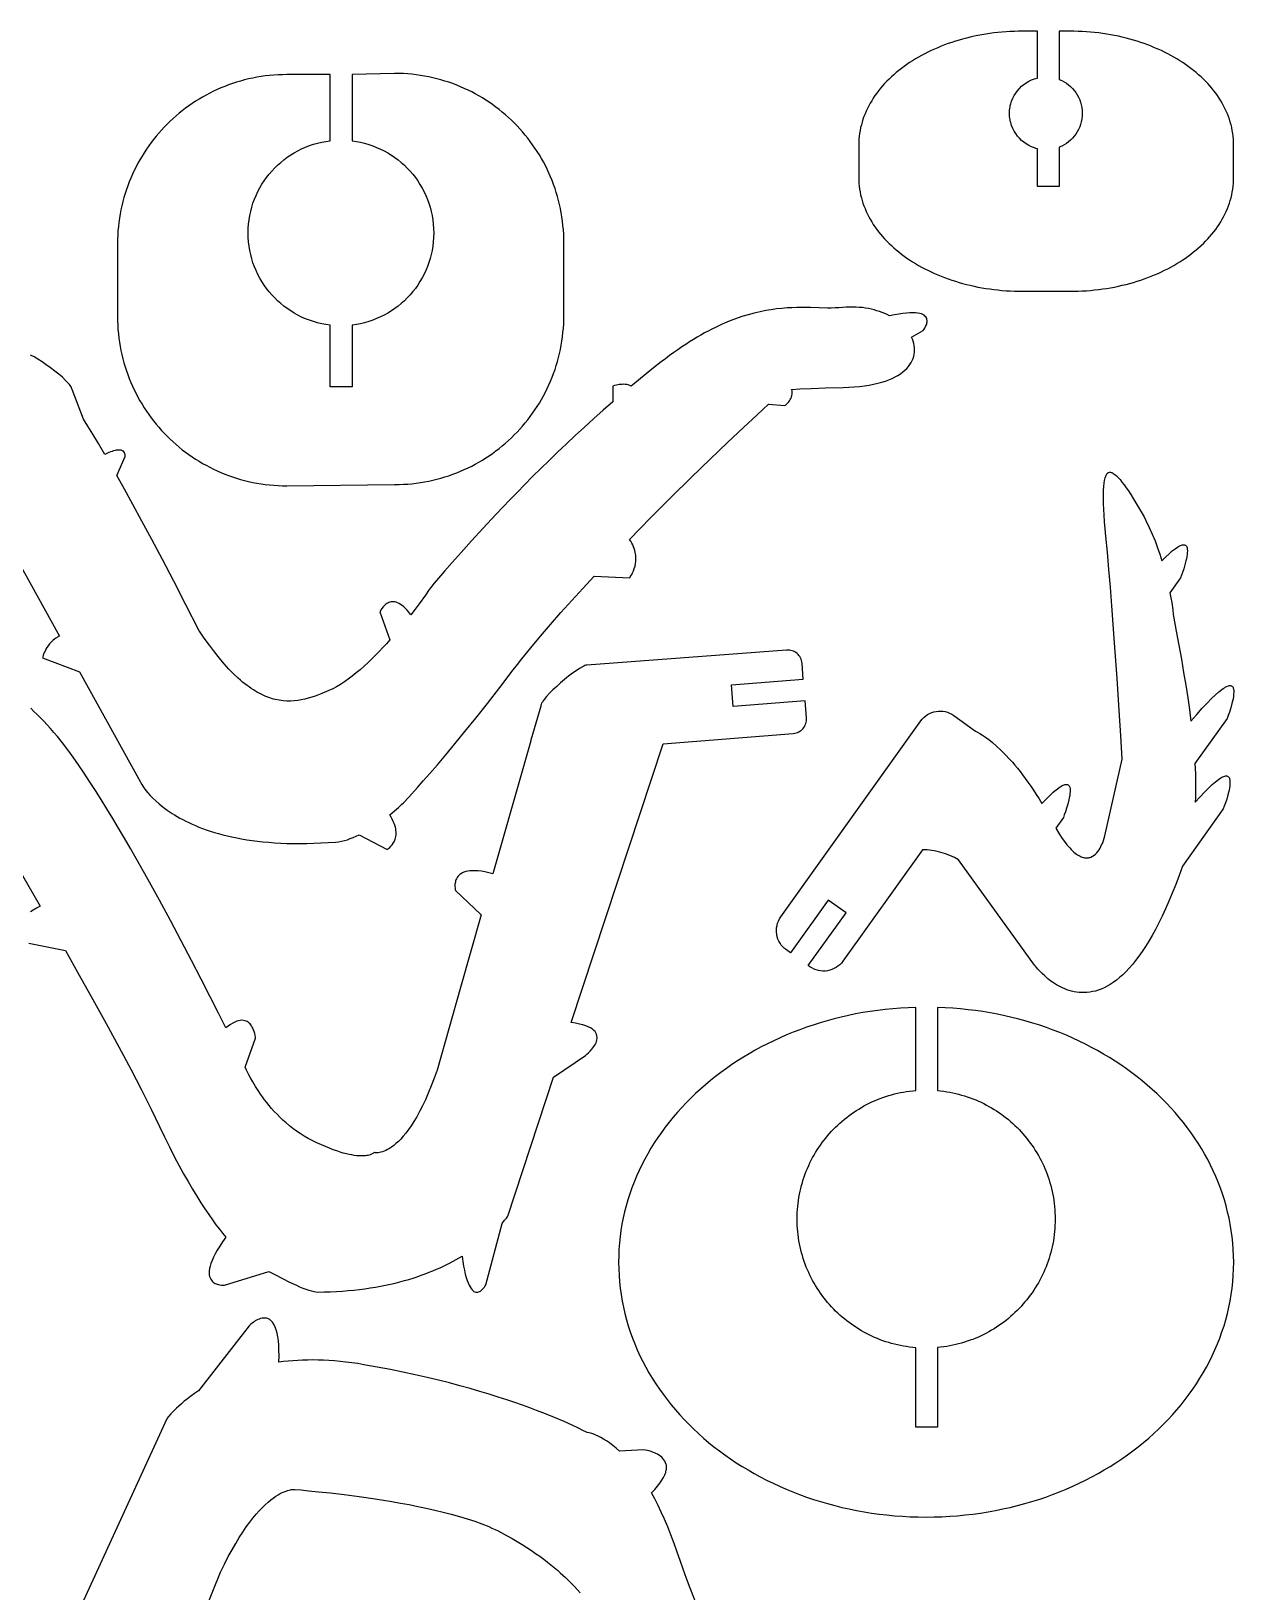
# Model space of a CAD drawing. Extents: x 5 to 505, y 83 to 427.
# Drawn here: x 334.2 to 505, y 198.1 to 419.8 of the extents above; entities that cross this region are included whole.
import ezdxf

# ---------------------------------------------------------------- set-up
doc = ezdxf.new("R2010")
doc.units = 0
doc.layers.add('Nível Padrão', color=1, linetype='CONTINUOUS')

msp = doc.modelspace()

# ---------------------------------------------------------------- linework, layer by layer
at = {"layer": 'Nível Padrão'}
for points in [[(474.43, 382.89), (475.03, 382.88), (481.68, 382.88), (482.28, 382.89), (482.88, 382.9), (483.47, 382.93), (484.06, 382.96), (484.64, 383.01), (485.22, 383.07), (485.8, 383.13), (486.37, 383.21), (486.94, 383.29), (487.5, 383.39), (488.05, 383.49), (488.6, 383.61), (489.15, 383.73), (489.68, 383.86), (490.22, 384), (490.74, 384.15), (491.26, 384.31), (491.77, 384.47), (492.28, 384.65), (492.78, 384.83), (493.27, 385.02), (493.75, 385.22), (494.23, 385.43), (494.7, 385.64), (495.16, 385.86), (495.61, 386.09), (496.05, 386.33), (496.49, 386.57), (496.92, 386.82), (497.34, 387.08), (497.74, 387.34), (498.14, 387.61), (498.53, 387.89), (498.91, 388.18), (499.29, 388.47), (499.65, 388.76), (500, 389.06), (500.34, 389.37), (500.67, 389.69), (500.99, 390.01), (501.3, 390.33), (501.59, 390.66), (501.88, 391), (502.15, 391.34), (502.42, 391.68), (502.67, 392.04), (502.91, 392.39), (503.13, 392.75), (503.35, 393.12), (503.55, 393.48), (503.74, 393.86), (503.92, 394.24), (504.08, 394.62), (504.23, 395), (504.37, 395.39), (504.49, 395.78), (504.6, 396.18), (504.7, 396.58), (504.78, 396.98), (504.84, 397.39), (504.9, 397.8), (504.93, 398.21), (504.96, 398.62), (504.96, 399.04), (504.96, 403.67), (504.96, 404.09), (504.93, 404.5), (504.9, 404.91), (504.84, 405.32), (504.78, 405.73), (504.7, 406.13), (504.6, 406.53), (504.49, 406.93), (504.37, 407.32), (504.23, 407.71), (504.08, 408.09), (503.92, 408.48), (503.74, 408.85), (503.55, 409.23), (503.35, 409.6), (503.13, 409.96), (502.91, 410.32), (502.67, 410.68), (502.42, 411.03), (502.15, 411.37), (501.88, 411.72), (501.59, 412.05), (501.3, 412.38), (500.99, 412.71), (500.67, 413.03), (500.34, 413.34), (500, 413.65), (499.65, 413.95), (499.29, 414.25), (498.91, 414.54), (498.53, 414.82), (498.14, 415.1), (497.74, 415.37), (497.34, 415.63), (496.92, 415.89), (496.49, 416.14), (496.05, 416.39), (495.61, 416.62), (495.16, 416.85), (494.7, 417.07), (494.23, 417.29), (493.75, 417.49), (493.27, 417.69), (492.78, 417.88), (492.28, 418.06), (491.77, 418.24), (491.26, 418.4), (490.74, 418.56), (490.22, 418.71), (489.68, 418.85), (489.15, 418.98), (488.6, 419.11), (488.05, 419.22), (487.5, 419.32), (486.94, 419.42), (486.37, 419.5), (485.8, 419.58), (485.22, 419.64), (484.64, 419.7), (484.06, 419.75), (483.47, 419.78), (482.88, 419.81), (482.28, 419.82), (481.68, 419.83), (480.2, 419.83), (480.2, 412.97), (480.55, 412.82), (480.89, 412.64), (481.21, 412.43), (481.52, 412.21), (481.81, 411.96), (482.08, 411.69), (482.33, 411.41), (482.55, 411.1), (482.76, 410.78), (482.94, 410.45), (483.1, 410.1), (483.23, 409.73), (483.33, 409.35), (483.4, 408.97), (483.45, 408.57), (483.46, 408.17), (483.45, 407.76), (483.4, 407.36), (483.33, 406.97), (483.23, 406.6), (483.1, 406.23), (482.94, 405.88), (482.76, 405.54), (482.55, 405.22), (482.33, 404.92), (482.08, 404.63), (481.81, 404.37), (481.52, 404.12), (481.21, 403.89), (480.89, 403.69), (480.55, 403.51), (480.2, 403.36), (480.2, 397.79), (477.1, 397.79), (477.1, 403.13), (476.89, 403.19), (476.68, 403.25), (476.28, 403.41), (475.89, 403.59), (475.52, 403.81), (475.17, 404.05), (474.85, 404.32), (474.54, 404.62), (474.26, 404.94), (474.01, 405.28), (473.79, 405.64), (473.59, 406.03), (473.43, 406.43), (473.3, 406.84), (473.25, 407.05), (473.21, 407.27), (473.17, 407.49), (473.15, 407.71), (473.13, 407.94), (473.13, 408.17), (473.13, 408.39), (473.15, 408.62), (473.17, 408.84), (473.21, 409.06), (473.25, 409.27), (473.3, 409.49), (473.43, 409.9), (473.59, 410.3), (473.79, 410.68), (474.01, 411.04), (474.26, 411.38), (474.54, 411.7), (474.85, 412), (475.17, 412.27), (475.52, 412.51), (475.89, 412.73), (476.28, 412.91), (476.68, 413.06), (476.89, 413.13), (477.1, 413.18), (477.1, 419.83), (475.03, 419.83), (474.43, 419.82), (473.83, 419.81), (473.24, 419.78), (472.65, 419.75), (472.06, 419.7), (471.48, 419.64), (470.9, 419.58), (470.33, 419.5), (469.77, 419.42), (469.21, 419.32), (468.65, 419.22), (468.1, 419.11), (467.56, 418.98), (467.02, 418.85), (466.48, 418.71), (465.96, 418.56), (465.44, 418.4), (464.93, 418.24), (464.42, 418.06), (463.92, 417.88), (463.43, 417.69), (462.95, 417.49), (462.47, 417.29), (462, 417.07), (461.54, 416.85), (461.09, 416.62), (460.64, 416.39), (460.21, 416.14), (459.78, 415.89), (459.36, 415.63), (458.95, 415.37), (458.55, 415.1), (458.16, 414.82), (457.78, 414.54), (457.41, 414.25), (457.05, 413.95), (456.7, 413.65), (456.36, 413.34), (456.03, 413.03), (455.71, 412.71), (455.4, 412.38), (455.1, 412.05), (454.81, 411.72), (454.54, 411.37), (454.28, 411.03), (454.02, 410.68), (453.78, 410.32), (453.56, 409.96), (453.34, 409.6), (453.14, 409.23), (452.95, 408.85), (452.77, 408.48), (452.61, 408.09), (452.46, 407.71), (452.32, 407.32), (452.2, 406.93), (452.09, 406.53), (451.99, 406.13), (451.91, 405.73), (451.84, 405.32), (451.79, 404.91), (451.75, 404.5), (451.73, 404.09), (451.72, 403.67), (451.72, 399.04), (451.73, 398.62), (451.75, 398.21), (451.79, 397.8), (451.84, 397.39), (451.91, 396.98), (451.99, 396.58), (452.09, 396.18), (452.2, 395.78), (452.32, 395.39), (452.46, 395), (452.61, 394.62), (452.77, 394.24), (452.95, 393.86), (453.14, 393.48), (453.34, 393.12), (453.56, 392.75), (453.78, 392.39), (454.02, 392.04), (454.28, 391.68), (454.54, 391.34), (454.81, 391), (455.1, 390.66), (455.4, 390.33), (455.71, 390.01), (456.03, 389.69), (456.36, 389.37), (456.7, 389.06), (457.05, 388.76), (457.41, 388.47), (457.78, 388.18), (458.16, 387.89), (458.55, 387.61), (458.95, 387.34), (459.36, 387.08), (459.78, 386.82), (460.21, 386.57), (460.64, 386.33), (461.09, 386.09), (461.54, 385.86), (462, 385.64), (462.47, 385.43), (462.95, 385.22), (463.43, 385.02), (463.92, 384.83), (464.42, 384.65), (464.93, 384.47), (465.44, 384.31), (465.96, 384.15), (466.48, 384), (467.02, 383.86), (467.56, 383.73), (468.1, 383.61), (468.65, 383.49), (469.21, 383.39), (469.77, 383.29), (470.33, 383.21), (470.9, 383.13), (471.48, 383.07), (472.06, 383.01), (472.65, 382.96), (473.24, 382.93), (473.83, 382.9), (474.43, 382.89)], [(369.86, 355.26), (370.49, 355.25), (385.8, 355.42), (386.42, 355.43), (387.04, 355.46), (387.65, 355.49), (388.26, 355.55), (388.86, 355.62), (389.46, 355.7), (390.05, 355.8), (390.64, 355.91), (391.23, 356.04), (391.81, 356.18), (392.38, 356.34), (392.95, 356.51), (393.51, 356.69), (394.07, 356.89), (394.61, 357.09), (395.16, 357.32), (395.69, 357.55), (396.22, 357.8), (396.74, 358.06), (397.26, 358.33), (397.77, 358.61), (398.27, 358.91), (398.76, 359.22), (399.24, 359.53), (399.72, 359.86), (400.18, 360.21), (400.64, 360.56), (401.09, 360.92), (401.53, 361.29), (401.96, 361.68), (402.39, 362.07), (402.8, 362.47), (403.2, 362.88), (403.6, 363.31), (403.98, 363.74), (404.35, 364.18), (404.71, 364.63), (405.06, 365.09), (405.4, 365.56), (405.73, 366.03), (406.05, 366.52), (406.36, 367.01), (406.65, 367.51), (406.94, 368.01), (407.21, 368.53), (407.47, 369.05), (407.72, 369.58), (407.95, 370.12), (408.17, 370.66), (408.38, 371.21), (408.58, 371.77), (408.76, 372.33), (408.93, 372.9), (409.08, 373.47), (409.22, 374.05), (409.35, 374.63), (409.46, 375.22), (409.56, 375.82), (409.64, 376.42), (409.71, 377.02), (409.77, 377.63), (409.81, 378.24), (409.83, 378.86), (409.84, 379.48), (409.84, 389.78), (409.83, 390.4), (409.81, 391.02), (409.77, 391.63), (409.71, 392.24), (409.64, 392.84), (409.56, 393.44), (409.46, 394.04), (409.35, 394.63), (409.22, 395.21), (409.08, 395.79), (408.93, 396.37), (408.76, 396.93), (408.58, 397.5), (408.38, 398.05), (408.17, 398.6), (407.95, 399.14), (407.72, 399.68), (407.47, 400.21), (407.21, 400.73), (406.94, 401.25), (406.65, 401.75), (406.36, 402.25), (406.05, 402.75), (405.73, 403.23), (405.4, 403.71), (405.06, 404.17), (404.71, 404.63), (404.35, 405.08), (403.98, 405.52), (403.6, 405.96), (403.2, 406.38), (402.8, 406.79), (402.39, 407.19), (401.96, 407.59), (401.53, 407.97), (401.09, 408.34), (400.64, 408.71), (400.18, 409.06), (399.72, 409.4), (399.24, 409.73), (398.76, 410.05), (398.27, 410.35), (397.77, 410.65), (397.26, 410.93), (396.74, 411.2), (396.22, 411.46), (395.69, 411.71), (395.16, 411.95), (394.61, 412.17), (394.07, 412.38), (393.51, 412.57), (392.95, 412.75), (392.38, 412.92), (391.81, 413.08), (391.23, 413.22), (390.64, 413.35), (390.05, 413.46), (389.46, 413.56), (388.86, 413.64), (388.26, 413.71), (387.65, 413.77), (387.04, 413.8), (386.42, 413.83), (385.8, 413.84), (379.75, 413.66), (379.75, 404.25), (380.36, 404.16), (380.95, 404.05), (381.54, 403.91), (382.12, 403.74), (382.69, 403.55), (383.24, 403.33), (383.79, 403.09), (384.32, 402.82), (384.83, 402.54), (385.33, 402.23), (385.82, 401.9), (386.29, 401.54), (386.74, 401.17), (387.18, 400.78), (387.6, 400.37), (388, 399.94), (388.38, 399.5), (388.74, 399.04), (389.08, 398.56), (389.4, 398.06), (389.7, 397.55), (389.98, 397.03), (390.23, 396.49), (390.46, 395.94), (390.66, 395.38), (390.84, 394.81), (390.99, 394.23), (391.12, 393.63), (391.22, 393.03), (391.29, 392.41), (391.34, 391.79), (391.35, 391.16), (391.34, 390.53), (391.29, 389.91), (391.22, 389.3), (391.12, 388.7), (390.99, 388.1), (390.84, 387.52), (390.66, 386.95), (390.46, 386.39), (390.23, 385.84), (389.98, 385.3), (389.7, 384.78), (389.4, 384.27), (389.08, 383.77), (388.74, 383.3), (388.38, 382.83), (388, 382.39), (387.6, 381.96), (387.18, 381.55), (386.74, 381.16), (386.29, 380.79), (385.82, 380.43), (385.33, 380.1), (384.83, 379.79), (384.32, 379.51), (383.79, 379.24), (383.24, 379), (382.69, 378.78), (382.12, 378.59), (381.54, 378.42), (380.95, 378.28), (380.36, 378.17), (379.75, 378.08), (379.75, 369.3), (376.65, 369.3), (376.65, 378.08), (376.04, 378.16), (375.44, 378.27), (374.85, 378.41), (374.27, 378.58), (373.7, 378.77), (373.14, 378.99), (372.59, 379.23), (372.06, 379.49), (371.54, 379.78), (371.04, 380.09), (370.55, 380.42), (370.08, 380.77), (369.62, 381.14), (369.18, 381.53), (368.76, 381.94), (368.36, 382.37), (367.98, 382.81), (367.61, 383.28), (367.27, 383.76), (366.95, 384.25), (366.65, 384.76), (366.37, 385.28), (366.12, 385.82), (365.89, 386.37), (365.68, 386.93), (365.5, 387.51), (365.35, 388.09), (365.22, 388.69), (365.12, 389.3), (365.05, 389.91), (365, 390.53), (364.99, 391.16), (365, 391.79), (365.05, 392.42), (365.12, 393.03), (365.22, 393.64), (365.35, 394.23), (365.5, 394.82), (365.68, 395.39), (365.89, 395.96), (366.12, 396.51), (366.37, 397.05), (366.65, 397.57), (366.95, 398.08), (367.27, 398.58), (367.61, 399.06), (367.98, 399.52), (368.36, 399.97), (368.76, 400.4), (369.18, 400.81), (369.62, 401.2), (370.08, 401.57), (370.55, 401.92), (371.04, 402.25), (371.54, 402.56), (372.06, 402.85), (372.59, 403.11), (373.14, 403.35), (373.7, 403.57), (374.27, 403.76), (374.85, 403.93), (375.44, 404.07), (376.04, 404.18), (376.65, 404.27), (376.65, 413.66), (370.49, 413.66), (369.86, 413.65), (369.25, 413.63), (368.64, 413.59), (368.03, 413.54), (367.42, 413.47), (366.82, 413.39), (366.23, 413.29), (365.64, 413.17), (365.06, 413.05), (364.48, 412.91), (363.9, 412.75), (363.34, 412.58), (362.77, 412.4), (362.22, 412.2), (361.67, 411.99), (361.13, 411.77), (360.59, 411.54), (360.06, 411.29), (359.54, 411.03), (359.02, 410.76), (358.52, 410.48), (358.02, 410.18), (357.52, 409.87), (357.04, 409.56), (356.57, 409.23), (356.1, 408.88), (355.64, 408.53), (355.19, 408.17), (354.75, 407.8), (354.32, 407.41), (353.89, 407.02), (353.48, 406.62), (353.08, 406.21), (352.68, 405.78), (352.3, 405.35), (351.93, 404.91), (351.57, 404.46), (351.21, 404), (350.87, 403.53), (350.54, 403.06), (350.23, 402.57), (349.92, 402.08), (349.62, 401.58), (349.34, 401.07), (349.07, 400.56), (348.81, 400.04), (348.56, 399.51), (348.32, 398.97), (348.1, 398.43), (347.89, 397.88), (347.7, 397.32), (347.51, 396.76), (347.35, 396.19), (347.19, 395.62), (347.05, 395.04), (346.92, 394.46), (346.81, 393.87), (346.71, 393.27), (346.62, 392.67), (346.56, 392.07), (346.5, 391.46), (346.46, 390.84), (346.44, 390.23), (346.43, 389.61), (346.43, 379.31), (346.44, 378.69), (346.46, 378.07), (346.5, 377.46), (346.56, 376.85), (346.62, 376.24), (346.71, 375.64), (346.81, 375.05), (346.92, 374.46), (347.05, 373.88), (347.19, 373.3), (347.35, 372.72), (347.51, 372.15), (347.7, 371.59), (347.89, 371.04), (348.1, 370.49), (348.32, 369.94), (348.56, 369.41), (348.81, 368.88), (349.07, 368.36), (349.34, 367.84), (349.62, 367.33), (349.92, 366.84), (350.23, 366.34), (350.54, 365.86), (350.87, 365.38), (351.21, 364.92), (351.57, 364.46), (351.93, 364.01), (352.3, 363.57), (352.68, 363.13), (353.08, 362.71), (353.48, 362.3), (353.89, 361.9), (354.32, 361.5), (354.75, 361.12), (355.19, 360.75), (355.64, 360.38), (356.1, 360.03), (356.57, 359.69), (357.04, 359.36), (357.52, 359.04), (358.02, 358.74), (358.52, 358.44), (359.02, 358.16), (359.54, 357.89), (360.06, 357.63), (360.59, 357.38), (361.13, 357.14), (361.67, 356.92), (362.22, 356.71), (362.77, 356.52), (363.34, 356.33), (363.9, 356.17), (364.48, 356.01), (365.06, 355.87), (365.64, 355.74), (366.23, 355.63), (366.82, 355.53), (367.42, 355.45), (368.03, 355.38), (368.64, 355.32), (369.25, 355.28), (369.86, 355.26)], [(444.54, 287.1), (449.91, 294.59), (447.37, 296.4), (442.03, 288.9), (441.45, 289.31), (441.18, 289.52), (440.94, 289.76), (440.72, 290.01), (440.54, 290.29), (440.38, 290.57), (440.25, 290.87), (440.15, 291.18), (440.08, 291.5), (440.05, 291.82), (440.04, 292.14), (440.06, 292.47), (440.12, 292.79), (440.2, 293.11), (440.32, 293.42), (440.48, 293.72), (440.66, 294.01), (460.53, 321.84), (460.74, 322.11), (460.98, 322.35), (461.23, 322.56), (461.5, 322.75), (461.79, 322.91), (462.09, 323.03), (462.4, 323.13), (462.71, 323.2), (463.03, 323.24), (463.36, 323.25), (463.68, 323.22), (464, 323.17), (464.32, 323.08), (464.63, 322.96), (464.93, 322.81), (465.22, 322.62), (468.31, 320.41), (468.59, 320.27), (468.91, 320.08), (469.3, 319.84), (469.73, 319.54), (470.21, 319.19), (470.73, 318.77), (471.29, 318.28), (471.9, 317.72), (472.53, 317.09), (473.2, 316.37), (473.55, 315.98), (473.9, 315.57), (474.26, 315.13), (474.63, 314.68), (475, 314.2), (475.37, 313.69), (475.76, 313.16), (476.14, 312.6), (476.53, 312.02), (476.93, 311.41), (477.33, 310.78), (477.73, 310.12), (478.32, 310.74), (478.86, 311.27), (479.34, 311.71), (479.76, 312.07), (480.14, 312.36), (480.47, 312.57), (480.62, 312.66), (480.76, 312.72), (480.89, 312.77), (481, 312.81), (481.11, 312.83), (481.21, 312.83), (481.3, 312.83), (481.38, 312.81), (481.45, 312.78), (481.51, 312.73), (481.56, 312.68), (481.61, 312.62), (481.65, 312.54), (481.68, 312.46), (481.73, 312.26), (481.75, 312.04), (481.74, 311.79), (481.72, 311.52), (481.68, 311.24), (481.63, 310.94), (481.57, 310.64), (481.41, 310.03), (481.24, 309.45), (481.07, 308.93), (480.92, 308.51), (480.78, 308.14), (479.69, 306.6), (480.17, 305.82), (480.63, 305.14), (481.07, 304.54), (481.28, 304.27), (481.49, 304.02), (481.69, 303.8), (481.89, 303.59), (482.08, 303.4), (482.27, 303.23), (482.46, 303.08), (482.64, 302.94), (482.81, 302.82), (482.98, 302.71), (483.15, 302.63), (483.31, 302.55), (483.47, 302.49), (483.62, 302.45), (483.77, 302.41), (483.92, 302.39), (484.06, 302.38), (484.2, 302.39), (484.33, 302.4), (484.46, 302.43), (484.58, 302.46), (484.7, 302.5), (484.93, 302.62), (485.14, 302.76), (485.34, 302.93), (485.52, 303.12), (485.69, 303.32), (485.85, 303.54), (485.99, 303.77), (486.11, 304), (486.22, 304.23), (486.32, 304.45), (486.48, 304.87), (486.59, 305.21), (486.68, 305.52), (489.14, 316.42), (488.94, 319.72), (488.71, 323.36), (488.41, 327.87), (488.06, 332.93), (487.67, 338.21), (487.46, 340.83), (487.25, 343.38), (487.03, 345.82), (486.82, 348.1), (486.72, 349.16), (486.63, 350.15), (486.57, 351.07), (486.52, 351.92), (486.49, 352.7), (486.47, 353.42), (486.47, 354.07), (486.48, 354.65), (486.51, 355.17), (486.56, 355.63), (486.62, 356.02), (486.7, 356.36), (486.8, 356.63), (486.85, 356.75), (486.91, 356.85), (486.97, 356.94), (487.03, 357.02), (487.1, 357.08), (487.17, 357.12), (487.25, 357.16), (487.33, 357.18), (487.41, 357.18), (487.5, 357.18), (487.59, 357.16), (487.68, 357.12), (487.78, 357.08), (487.88, 357.02), (488.1, 356.87), (488.33, 356.67), (488.58, 356.42), (488.84, 356.13), (489.11, 355.79), (489.4, 355.41), (489.7, 354.98), (490.02, 354.52), (490.35, 354.01), (490.69, 353.47), (491.43, 352.27), (491.71, 351.79), (491.98, 351.3), (492.24, 350.82), (492.5, 350.33), (492.97, 349.35), (493.4, 348.38), (493.8, 347.41), (494.16, 346.46), (494.49, 345.52), (494.79, 344.6), (495.33, 345.15), (495.82, 345.61), (496.26, 346), (496.65, 346.3), (496.99, 346.54), (497.29, 346.71), (497.42, 346.78), (497.55, 346.82), (497.66, 346.86), (497.76, 346.88), (497.86, 346.88), (497.95, 346.88), (498.02, 346.86), (498.09, 346.83), (498.16, 346.78), (498.21, 346.73), (498.26, 346.67), (498.3, 346.6), (498.35, 346.43), (498.39, 346.23), (498.4, 346), (498.39, 345.75), (498.36, 345.48), (498.32, 345.2), (498.27, 344.9), (498.2, 344.61), (498.05, 344.01), (497.88, 343.44), (497.72, 342.94), (497.58, 342.54), (497.44, 342.18), (495.92, 340.07), (496.06, 339.34), (496.17, 338.68), (496.32, 337.62), (496.4, 336.95), (496.42, 336.71), (496.82, 334.62), (497.2, 332.59), (497.55, 330.64), (497.87, 328.75), (498.17, 326.92), (498.44, 325.15), (498.69, 323.45), (498.9, 321.8), (499.74, 322.78), (500.5, 323.64), (501.19, 324.39), (501.81, 325.02), (502.37, 325.55), (502.86, 325.98), (503.29, 326.32), (503.48, 326.46), (503.66, 326.57), (503.82, 326.67), (503.98, 326.74), (504.12, 326.8), (504.25, 326.84), (504.36, 326.86), (504.47, 326.87), (504.56, 326.86), (504.64, 326.83), (504.72, 326.79), (504.78, 326.74), (504.84, 326.67), (504.88, 326.59), (504.92, 326.51), (504.95, 326.41), (504.98, 326.18), (504.99, 325.92), (504.97, 325.63), (504.94, 325.33), (504.88, 325.01), (504.81, 324.68), (504.73, 324.34), (504.55, 323.69), (504.36, 323.1), (504.2, 322.62), (504.03, 322.18), (499.48, 315.78), (499.54, 314.34), (499.56, 312.95), (499.56, 311.6), (499.54, 310.95), (499.52, 310.31), (500.22, 311.09), (500.86, 311.77), (501.43, 312.34), (501.94, 312.83), (502.4, 313.22), (502.8, 313.53), (503.15, 313.76), (503.31, 313.85), (503.45, 313.92), (503.59, 313.97), (503.71, 314.01), (503.82, 314.03), (503.92, 314.03), (504.01, 314.03), (504.09, 314), (504.16, 313.97), (504.23, 313.92), (504.28, 313.86), (504.33, 313.79), (504.37, 313.71), (504.4, 313.62), (504.44, 313.41), (504.45, 313.17), (504.44, 312.9), (504.41, 312.62), (504.37, 312.31), (504.31, 312), (504.15, 311.36), (503.98, 310.75), (503.8, 310.2), (503.64, 309.75), (503.49, 309.35), (497.69, 301.22), (497.21, 299.88), (496.74, 298.61), (496.26, 297.4), (495.78, 296.25), (495.3, 295.16), (494.83, 294.13), (494.35, 293.16), (493.87, 292.24), (493.4, 291.37), (492.92, 290.56), (492.45, 289.8), (491.98, 289.08), (491.51, 288.42), (491.05, 287.81), (490.59, 287.24), (490.13, 286.71), (489.67, 286.23), (489.22, 285.79), (488.77, 285.39), (488.32, 285.03), (487.88, 284.71), (487.44, 284.42), (487.01, 284.17), (486.58, 283.95), (486.16, 283.76), (485.75, 283.61), (485.34, 283.48), (484.93, 283.39), (484.53, 283.32), (484.14, 283.27), (483.76, 283.25), (483.38, 283.25), (483.01, 283.27), (482.65, 283.32), (482.3, 283.38), (481.95, 283.46), (481.61, 283.55), (481.29, 283.66), (480.97, 283.79), (480.66, 283.92), (480.36, 284.07), (480.07, 284.22), (479.79, 284.38), (479.52, 284.55), (479.26, 284.73), (479.01, 284.9), (478.54, 285.26), (478.13, 285.62), (477.76, 285.97), (477.44, 286.29), (477.18, 286.58), (476.97, 286.82), (476.81, 287.01), (476.69, 287.17), (465.91, 302.14), (465.3, 302.44), (464.67, 302.72), (464.04, 302.96), (463.72, 303.07), (463.39, 303.16), (463.07, 303.25), (462.74, 303.33), (462.42, 303.4), (462.09, 303.46), (461.76, 303.5), (461.43, 303.53), (461.09, 303.55), (460.76, 303.56), (449.46, 287.73), (449.25, 287.46), (449.01, 287.22), (448.76, 287), (448.49, 286.81), (448.2, 286.66), (447.9, 286.53), (447.6, 286.43), (447.28, 286.36), (446.96, 286.32), (446.64, 286.32), (446.31, 286.34), (445.99, 286.4), (445.68, 286.48), (445.37, 286.6), (445.06, 286.76), (444.78, 286.94), (444.54, 287.1)], [(460.16, 208.77), (461.28, 208.76), (462.41, 208.77), (463.53, 208.8), (464.64, 208.86), (465.75, 208.94), (466.85, 209.05), (467.94, 209.17), (469.02, 209.32), (470.09, 209.49), (471.15, 209.68), (472.2, 209.9), (473.24, 210.13), (474.27, 210.38), (475.29, 210.66), (476.3, 210.95), (477.3, 211.27), (478.29, 211.6), (479.26, 211.96), (480.22, 212.33), (481.17, 212.72), (482.11, 213.13), (483.03, 213.55), (483.94, 214), (484.83, 214.46), (485.71, 214.94), (486.57, 215.44), (487.42, 215.95), (488.25, 216.48), (489.07, 217.02), (489.87, 217.59), (490.66, 218.16), (491.42, 218.75), (492.17, 219.36), (492.91, 219.98), (493.62, 220.62), (494.32, 221.27), (494.99, 221.93), (495.65, 222.61), (496.29, 223.3), (496.91, 224), (497.51, 224.72), (498.09, 225.45), (498.65, 226.19), (499.18, 226.94), (499.7, 227.7), (500.19, 228.48), (500.66, 229.26), (501.11, 230.06), (501.54, 230.87), (501.94, 231.68), (502.32, 232.51), (502.68, 233.35), (503.01, 234.19), (503.31, 235.05), (503.6, 235.91), (503.85, 236.78), (504.08, 237.66), (504.29, 238.55), (504.47, 239.44), (504.62, 240.35), (504.75, 241.26), (504.85, 242.17), (504.92, 243.09), (504.96, 244.02), (504.98, 244.96), (504.96, 245.87), (504.92, 246.78), (504.85, 247.68), (504.76, 248.58), (504.64, 249.47), (504.49, 250.35), (504.32, 251.23), (504.12, 252.09), (503.9, 252.96), (503.66, 253.81), (503.39, 254.66), (503.09, 255.49), (502.78, 256.32), (502.44, 257.14), (502.07, 257.96), (501.69, 258.76), (501.28, 259.55), (500.85, 260.33), (500.4, 261.11), (499.92, 261.87), (499.43, 262.62), (498.92, 263.36), (498.38, 264.09), (497.83, 264.81), (497.25, 265.52), (496.66, 266.21), (496.05, 266.89), (495.41, 267.56), (494.76, 268.22), (494.1, 268.86), (493.41, 269.49), (492.71, 270.11), (491.99, 270.72), (491.25, 271.31), (490.5, 271.88), (489.73, 272.44), (488.94, 272.99), (488.14, 273.52), (487.32, 274.03), (486.49, 274.53), (485.65, 275.02), (484.79, 275.48), (483.91, 275.94), (483.03, 276.37), (482.13, 276.79), (481.21, 277.19), (480.29, 277.57), (479.35, 277.93), (478.4, 278.28), (477.43, 278.61), (476.46, 278.92), (475.48, 279.21), (474.48, 279.48), (473.47, 279.73), (472.46, 279.97), (471.43, 280.18), (470.4, 280.37), (469.35, 280.55), (468.3, 280.7), (467.24, 280.83), (466.17, 280.94), (465.09, 281.03), (464.01, 281.09), (462.92, 281.14), (462.92, 269.34), (463.35, 269.29), (463.79, 269.24), (464.22, 269.18), (464.65, 269.1), (465.07, 269.02), (465.49, 268.92), (465.91, 268.82), (466.32, 268.71), (466.73, 268.59), (467.14, 268.46), (467.54, 268.32), (467.93, 268.17), (468.33, 268.01), (468.71, 267.84), (469.1, 267.67), (469.47, 267.48), (469.85, 267.29), (470.22, 267.09), (470.58, 266.88), (470.94, 266.66), (471.29, 266.44), (471.64, 266.21), (471.98, 265.97), (472.31, 265.72), (472.64, 265.47), (472.97, 265.21), (473.28, 264.94), (473.6, 264.66), (473.9, 264.38), (474.2, 264.09), (474.49, 263.79), (474.78, 263.49), (475.05, 263.18), (475.32, 262.86), (475.59, 262.54), (475.85, 262.22), (476.09, 261.88), (476.34, 261.54), (476.57, 261.2), (476.8, 260.85), (477.02, 260.49), (477.23, 260.13), (477.43, 259.76), (477.63, 259.39), (477.81, 259.02), (477.99, 258.63), (478.16, 258.25), (478.32, 257.86), (478.47, 257.46), (478.62, 257.06), (478.75, 256.66), (478.87, 256.25), (478.99, 255.84), (479.1, 255.42), (479.19, 255.01), (479.28, 254.58), (479.36, 254.16), (479.42, 253.73), (479.48, 253.29), (479.53, 252.86), (479.56, 252.42), (479.59, 251.98), (479.61, 251.53), (479.61, 251.09), (479.61, 250.64), (479.59, 250.19), (479.56, 249.75), (479.53, 249.31), (479.48, 248.88), (479.42, 248.44), (479.36, 248.01), (479.28, 247.59), (479.19, 247.16), (479.1, 246.75), (478.99, 246.33), (478.87, 245.92), (478.75, 245.51), (478.62, 245.11), (478.47, 244.71), (478.32, 244.31), (478.16, 243.92), (477.99, 243.54), (477.81, 243.15), (477.63, 242.78), (477.43, 242.41), (477.23, 242.04), (477.02, 241.68), (476.8, 241.32), (476.57, 240.97), (476.34, 240.63), (476.09, 240.29), (475.85, 239.95), (475.59, 239.63), (475.32, 239.31), (475.05, 238.99), (474.78, 238.68), (474.49, 238.38), (474.2, 238.08), (473.9, 237.79), (473.6, 237.51), (473.28, 237.23), (472.97, 236.96), (472.64, 236.7), (472.31, 236.45), (471.98, 236.2), (471.64, 235.96), (471.29, 235.73), (470.94, 235.51), (470.58, 235.29), (470.22, 235.08), (469.85, 234.88), (469.47, 234.69), (469.1, 234.5), (468.71, 234.33), (468.33, 234.16), (467.93, 234), (467.54, 233.86), (467.14, 233.72), (466.73, 233.58), (466.32, 233.46), (465.91, 233.35), (465.49, 233.25), (465.07, 233.15), (464.65, 233.07), (464.22, 232.99), (463.79, 232.93), (463.35, 232.88), (462.92, 232.83), (462.92, 221.53), (459.82, 221.53), (459.82, 232.81), (459.38, 232.85), (458.94, 232.9), (458.51, 232.97), (458.08, 233.04), (457.65, 233.12), (457.23, 233.21), (456.81, 233.31), (456.39, 233.42), (455.98, 233.54), (455.57, 233.67), (455.16, 233.81), (454.76, 233.95), (454.37, 234.11), (453.98, 234.28), (453.59, 234.45), (453.21, 234.63), (452.83, 234.82), (452.46, 235.02), (452.09, 235.23), (451.73, 235.45), (451.38, 235.67), (451.03, 235.9), (450.68, 236.14), (450.34, 236.39), (450.01, 236.64), (449.68, 236.9), (449.36, 237.17), (449.05, 237.45), (448.74, 237.73), (448.44, 238.02), (448.14, 238.32), (447.86, 238.62), (447.58, 238.93), (447.3, 239.25), (447.03, 239.57), (446.77, 239.9), (446.52, 240.23), (446.28, 240.57), (446.04, 240.92), (445.81, 241.27), (445.59, 241.63), (445.38, 241.99), (445.17, 242.36), (444.98, 242.73), (444.79, 243.11), (444.61, 243.49), (444.44, 243.88), (444.27, 244.27), (444.12, 244.67), (443.98, 245.07), (443.84, 245.48), (443.72, 245.89), (443.6, 246.3), (443.49, 246.72), (443.39, 247.14), (443.31, 247.57), (443.23, 248), (443.16, 248.43), (443.1, 248.86), (443.06, 249.3), (443.02, 249.74), (442.99, 250.19), (442.98, 250.64), (442.97, 251.09), (442.98, 251.54), (442.99, 251.98), (443.02, 252.43), (443.06, 252.87), (443.1, 253.31), (443.16, 253.74), (443.23, 254.17), (443.31, 254.6), (443.39, 255.03), (443.49, 255.45), (443.6, 255.87), (443.72, 256.28), (443.84, 256.69), (443.98, 257.1), (444.12, 257.5), (444.27, 257.9), (444.44, 258.29), (444.61, 258.68), (444.79, 259.06), (444.98, 259.44), (445.17, 259.81), (445.38, 260.18), (445.59, 260.54), (445.81, 260.9), (446.04, 261.25), (446.28, 261.6), (446.52, 261.94), (446.77, 262.27), (447.03, 262.6), (447.3, 262.92), (447.58, 263.24), (447.86, 263.55), (448.14, 263.85), (448.44, 264.15), (448.74, 264.44), (449.05, 264.72), (449.36, 265), (449.68, 265.27), (450.01, 265.53), (450.34, 265.78), (450.68, 266.03), (451.03, 266.27), (451.38, 266.5), (451.73, 266.72), (452.09, 266.94), (452.46, 267.15), (452.83, 267.35), (453.21, 267.54), (453.59, 267.72), (453.98, 267.9), (454.37, 268.06), (454.76, 268.22), (455.16, 268.36), (455.57, 268.5), (455.98, 268.63), (456.39, 268.75), (456.81, 268.86), (457.23, 268.96), (457.65, 269.05), (458.08, 269.13), (458.51, 269.21), (458.94, 269.27), (459.38, 269.32), (459.82, 269.36), (459.82, 281.16), (458.73, 281.11), (457.64, 281.05), (456.56, 280.96), (455.48, 280.86), (454.42, 280.73), (453.36, 280.58), (452.32, 280.41), (451.28, 280.22), (450.25, 280.01), (449.23, 279.78), (448.22, 279.52), (447.22, 279.25), (446.23, 278.96), (445.26, 278.65), (444.29, 278.33), (443.34, 277.98), (442.39, 277.62), (441.46, 277.24), (440.55, 276.84), (439.64, 276.42), (438.75, 275.99), (437.88, 275.53), (437.01, 275.07), (436.16, 274.58), (435.33, 274.08), (434.51, 273.57), (433.71, 273.04), (432.92, 272.49), (432.14, 271.93), (431.39, 271.36), (430.65, 270.77), (429.93, 270.16), (429.22, 269.54), (428.53, 268.91), (427.86, 268.27), (427.21, 267.61), (426.57, 266.94), (425.96, 266.25), (425.36, 265.56), (424.78, 264.85), (424.23, 264.13), (423.69, 263.4), (423.17, 262.66), (422.68, 261.91), (422.2, 261.14), (421.75, 260.37), (421.32, 259.58), (420.91, 258.79), (420.52, 257.98), (420.16, 257.17), (419.81, 256.35), (419.5, 255.52), (419.2, 254.68), (418.93, 253.83), (418.68, 252.98), (418.46, 252.11), (418.26, 251.24), (418.09, 250.36), (417.95, 249.48), (417.83, 248.59), (417.73, 247.69), (417.66, 246.78), (417.62, 245.87), (417.61, 244.96), (417.62, 244.02), (417.67, 243.09), (417.74, 242.17), (417.83, 241.26), (417.96, 240.35), (418.11, 239.44), (418.29, 238.55), (418.5, 237.66), (418.73, 236.78), (418.98, 235.91), (419.27, 235.05), (419.57, 234.19), (419.9, 233.35), (420.26, 232.51), (420.64, 231.68), (421.04, 230.87), (421.47, 230.06), (421.92, 229.26), (422.39, 228.48), (422.88, 227.7), (423.4, 226.94), (423.93, 226.19), (424.49, 225.45), (425.07, 224.72), (425.67, 224), (426.29, 223.3), (426.93, 222.61), (427.58, 221.93), (428.26, 221.27), (428.96, 220.62), (429.67, 219.98), (430.4, 219.36), (431.15, 218.75), (431.92, 218.16), (432.7, 217.59), (433.5, 217.02), (434.32, 216.48), (435.15, 215.95), (436, 215.44), (436.87, 214.94), (437.74, 214.46), (438.64, 214), (439.55, 213.55), (440.47, 213.13), (441.4, 212.72), (442.35, 212.33), (443.31, 211.96), (444.28, 211.6), (445.27, 211.27), (446.27, 210.95), (447.28, 210.66), (448.3, 210.38), (449.33, 210.13), (450.37, 209.9), (451.42, 209.68), (452.48, 209.49), (453.55, 209.32), (454.63, 209.17), (455.72, 209.05), (456.82, 208.94), (457.92, 208.86), (459.04, 208.8), (460.16, 208.77)]]:
    msp.add_lwpolyline(points, close=True, dxfattribs=at)
for points in [[(322.52, 362.18), (338.2, 333.9), (338.02, 333.82), (337.85, 333.72), (337.69, 333.62), (337.53, 333.52), (337.25, 333.29), (337, 333.05), (336.77, 332.8), (336.58, 332.54), (336.41, 332.28), (336.26, 332.03), (336.14, 331.78), (336.04, 331.56), (335.9, 331.17), (335.82, 330.9), (335.8, 330.81), (341.02, 328.83), (349.65, 313.25), (349.71, 313.13), (349.9, 312.8), (350.05, 312.57), (350.24, 312.3), (350.47, 311.99), (350.75, 311.65), (351.08, 311.28), (351.46, 310.89), (351.88, 310.48), (352.37, 310.05), (352.91, 309.62), (353.51, 309.17), (354.18, 308.72), (354.53, 308.5), (354.9, 308.28), (355.29, 308.05), (355.7, 307.83), (356.13, 307.62), (356.57, 307.4), (357.03, 307.19), (357.51, 306.98), (358, 306.78), (358.52, 306.58), (359.05, 306.39), (359.61, 306.2), (360.19, 306.02), (360.78, 305.85), (361.4, 305.68), (362.03, 305.52), (362.69, 305.37), (363.37, 305.23), (364.07, 305.1), (364.79, 304.98), (365.54, 304.87), (366.31, 304.77), (367.1, 304.69), (367.92, 304.61), (368.75, 304.55), (369.62, 304.5), (370.5, 304.46), (371.41, 304.44), (372.35, 304.43), (373.31, 304.44), (374.3, 304.47), (375.31, 304.51), (376.35, 304.56), (377.41, 304.64), (377.82, 304.69), (378.24, 304.76), (378.66, 304.86), (379.08, 304.98), (379.5, 305.13), (379.92, 305.29), (380.34, 305.48), (380.76, 305.68), (384.73, 303.6), (384.84, 303.67), (384.96, 303.76), (385.11, 303.88), (385.27, 304.04), (385.44, 304.24), (385.61, 304.48), (385.69, 304.61), (385.76, 304.76), (385.82, 304.91), (385.88, 305.07), (385.93, 305.25), (385.97, 305.43), (386, 305.63), (386.01, 305.83), (386.01, 306.05), (385.99, 306.28), (385.95, 306.52), (385.9, 306.77), (385.82, 307.03), (385.73, 307.3), (385.61, 307.58), (385.46, 307.88), (385.3, 308.18), (385.1, 308.5), (385.8, 309.08), (386.33, 309.54), (386.79, 309.96), (387.04, 310.22), (387.8, 311.02), (389.06, 312.4), (389.87, 313.32), (390.81, 314.39), (391.87, 315.62), (393.05, 317.02), (394.35, 318.59), (395.77, 320.33), (397.31, 322.24), (398.97, 324.34), (400.75, 326.62), (402.64, 329.1), (403.24, 329.87), (403.85, 330.65), (405.14, 332.25), (406.51, 333.89), (407.94, 335.56), (409.42, 337.25), (410.96, 338.96), (412.53, 340.68), (414.13, 342.41), (419.19, 342.18), (419.27, 342.3), (419.36, 342.44), (419.47, 342.64), (419.59, 342.88), (419.72, 343.16), (419.84, 343.49), (419.94, 343.85), (420.02, 344.24), (420.05, 344.45), (420.07, 344.67), (420.08, 344.89), (420.08, 345.12), (420.06, 345.35), (420.03, 345.59), (419.98, 345.84), (419.92, 346.08), (419.84, 346.34), (419.74, 346.59), (419.63, 346.85), (419.49, 347.11), (419.33, 347.37), (419.15, 347.64), (420.65, 349.17), (422.14, 350.68), (425.08, 353.62), (427.92, 356.41), (430.61, 359.02), (433.1, 361.4), (435.34, 363.52), (437.28, 365.35), (438.88, 366.83), (441.24, 366.64), (441.3, 366.69), (441.46, 366.83), (441.66, 367.04), (441.78, 367.18), (441.89, 367.33), (442, 367.5), (442.09, 367.67), (442.17, 367.86), (442.23, 368.06), (442.27, 368.27), (442.28, 368.49), (442.25, 368.72), (442.22, 368.83), (442.18, 368.95), (443.34, 369.01), (444.94, 369.08), (446.98, 369.15), (449.49, 369.22), (450.3, 369.24), (451.08, 369.29), (451.82, 369.36), (452.53, 369.44), (453.19, 369.55), (453.83, 369.67), (454.42, 369.81), (454.98, 369.96), (455.51, 370.13), (456, 370.32), (456.46, 370.51), (456.89, 370.72), (457.28, 370.94), (457.64, 371.18), (457.97, 371.42), (458.27, 371.67), (458.54, 371.93), (458.77, 372.2), (458.98, 372.48), (459.16, 372.76), (459.31, 373.05), (459.43, 373.35), (459.53, 373.65), (459.59, 373.95), (459.63, 374.25), (459.65, 374.56), (459.64, 374.86), (459.6, 375.17), (459.54, 375.48), (459.45, 375.78), (459.34, 376.08), (459.34, 376.08), (459.21, 376.38), (460.88, 377.32), (460.99, 377.48), (461.1, 377.66), (461.22, 377.88), (461.32, 378.14), (461.37, 378.28), (461.4, 378.42), (461.42, 378.56), (461.42, 378.71), (461.41, 378.85), (461.38, 378.99), (461.32, 379.12), (461.24, 379.25), (461.13, 379.37), (461, 379.48), (460.83, 379.57), (460.62, 379.66), (460.38, 379.73), (460.09, 379.78), (459.77, 379.81), (459.4, 379.83), (458.98, 379.82), (458.51, 379.79), (457.99, 379.73), (457.42, 379.65), (456.79, 379.54), (456.1, 379.4), (455.76, 379.57), (455.42, 379.72), (455.06, 379.87), (454.69, 380.01), (454.31, 380.13), (453.91, 380.24), (453.51, 380.34), (453.09, 380.43), (452.67, 380.5), (452.23, 380.56), (451.79, 380.6), (451.33, 380.63), (450.87, 380.64), (450.4, 380.63), (449.92, 380.61), (449.43, 380.57), (448.9, 380.53), (448.37, 380.51), (447.82, 380.5), (447.26, 380.5), (446.09, 380.53), (444.87, 380.56), (443.59, 380.57), (442.92, 380.56), (442.23, 380.54), (441.53, 380.51), (440.8, 380.45), (440.06, 380.38), (439.29, 380.27), (438.51, 380.14), (437.7, 379.98), (436.87, 379.79), (436.01, 379.56), (435.13, 379.29), (434.23, 378.98), (433.3, 378.62), (432.34, 378.21), (431.85, 377.99), (431.36, 377.75), (430.85, 377.5), (430.35, 377.24), (429.83, 376.96), (429.31, 376.67), (428.78, 376.36), (428.24, 376.04), (427.69, 375.7), (427.14, 375.34), (426.58, 374.97), (426.01, 374.58), (425.44, 374.17), (424.85, 373.75), (424.26, 373.31), (423.66, 372.85), (422.58, 372), (421.51, 371.14), (420.45, 370.28), (419.4, 369.41), (419.19, 369.5), (418.98, 369.58), (418.76, 369.62), (418.54, 369.65), (418.32, 369.67), (418.1, 369.66), (417.89, 369.65), (417.69, 369.63), (417.33, 369.56), (417.04, 369.49), (416.78, 369.41), (416.78, 367.18), (415.42, 365.98), (414.08, 364.79), (412.76, 363.59), (411.46, 362.39), (410.19, 361.2), (408.95, 360.02), (407.74, 358.85), (406.56, 357.69), (405.4, 356.55), (404.29, 355.42), (403.2, 354.32), (402.16, 353.24), (400.17, 351.17), (398.35, 349.22), (396.7, 347.42), (395.24, 345.79), (393.97, 344.36), (392.9, 343.13), (392.05, 342.14), (391.43, 341.41), (390.92, 340.8), (390.72, 340.51), (390.16, 339.7), (389.27, 338.48), (388.71, 337.74), (388.1, 336.94), (387.83, 337.28), (387.58, 337.58), (387.33, 337.84), (387.09, 338.07), (386.86, 338.26), (386.64, 338.41), (386.42, 338.54), (386.21, 338.64), (386.01, 338.71), (385.82, 338.75), (385.64, 338.77), (385.46, 338.77), (385.29, 338.75), (385.13, 338.72), (384.98, 338.66), (384.83, 338.6), (384.7, 338.52), (384.57, 338.44), (384.45, 338.34), (384.34, 338.25), (384.15, 338.04), (383.99, 337.84), (383.86, 337.65), (383.77, 337.5), (383.7, 337.36), (385.12, 333.36), (384.62, 332.81), (384.11, 332.26), (383.6, 331.71), (383.07, 331.17), (382.53, 330.63), (381.99, 330.11), (381.45, 329.61), (380.89, 329.12), (380.34, 328.66), (379.78, 328.21), (379.22, 327.79), (378.66, 327.4), (378.11, 327.04), (377.55, 326.71), (377, 326.41), (376.45, 326.16), (375.48, 325.75), (375, 325.56), (374.51, 325.38), (374.02, 325.22), (373.53, 325.07), (373.03, 324.95), (372.53, 324.84), (372.03, 324.76), (371.52, 324.7), (371.01, 324.67), (370.49, 324.67), (369.96, 324.71), (369.42, 324.78), (368.88, 324.89), (368.61, 324.96), (368.33, 325.03), (368.06, 325.12), (367.78, 325.22), (367.49, 325.34), (367.21, 325.46), (366.92, 325.59), (366.63, 325.74), (366.34, 325.9), (366.04, 326.07), (365.74, 326.26), (365.44, 326.45), (365.14, 326.67), (364.83, 326.89), (364.52, 327.13), (364.21, 327.38), (363.9, 327.65), (363.58, 327.93), (362.93, 328.55), (362.27, 329.22), (361.59, 329.96), (360.9, 330.77), (360.2, 331.65), (359.48, 332.6), (358.74, 333.62), (357.99, 334.73), (356.14, 338.34), (354.42, 341.69), (352.81, 344.78), (351.3, 347.63), (349.91, 350.23), (348.62, 352.61), (347.43, 354.77), (346.34, 356.73), (347.52, 359.42), (347.52, 359.49), (347.52, 359.58), (347.51, 359.68), (347.49, 359.8), (347.44, 359.92), (347.37, 360.04), (347.27, 360.15), (347.2, 360.19), (347.13, 360.24), (347.04, 360.27), (346.95, 360.3), (346.84, 360.32), (346.71, 360.33), (346.58, 360.33), (346.43, 360.32), (346.26, 360.29), (346.08, 360.26), (345.89, 360.21), (345.67, 360.14), (345.44, 360.06), (345.19, 359.96), (344.92, 359.84), (344.63, 359.71), (343.73, 361.24), (342.93, 362.58), (342.23, 363.74), (341.62, 364.72), (339.98, 368.93), (339.97, 369.04), (339.92, 369.17), (339.84, 369.32), (339.73, 369.48), (339.6, 369.65), (339.44, 369.84), (339.05, 370.23), (338.6, 370.66), (338.08, 371.1), (337.52, 371.55), (336.93, 372), (336.32, 372.43), (335.72, 372.84), (335.14, 373.22), (334.59, 373.55), (334.09, 373.82)], [(333.84, 290.27), (339.03, 289.23), (341, 285.74), (342.94, 282.26), (344.83, 278.85), (346.62, 275.55), (348.31, 272.4), (349.1, 270.89), (349.85, 269.43), (350.56, 268.03), (351.22, 266.7), (351.84, 265.44), (352.4, 264.25), (353.11, 262.75), (353.81, 261.34), (354.5, 259.99), (355.17, 258.72), (355.82, 257.53), (356.46, 256.4), (357.08, 255.34), (357.69, 254.34), (358.27, 253.41), (358.84, 252.54), (359.39, 251.73), (359.92, 250.98), (360.42, 250.29), (360.91, 249.65), (361.37, 249.06), (361.81, 248.52), (361.35, 247.87), (360.95, 247.25), (360.61, 246.68), (360.32, 246.15), (360.07, 245.66), (359.87, 245.21), (359.71, 244.79), (359.6, 244.4), (359.52, 244.05), (359.47, 243.73), (359.46, 243.44), (359.47, 243.18), (359.51, 242.95), (359.58, 242.74), (359.67, 242.56), (359.77, 242.39), (359.89, 242.25), (360.02, 242.13), (360.16, 242.03), (360.31, 241.95), (360.46, 241.88), (360.62, 241.82), (360.77, 241.78), (360.92, 241.74), (361.19, 241.7), (361.41, 241.69), (361.61, 241.69), (367.95, 243.65), (368.89, 243.15), (369.87, 242.63), (370.86, 242.14), (371.84, 241.69), (372.3, 241.48), (372.76, 241.29), (373.19, 241.13), (373.59, 240.99), (373.97, 240.87), (374.31, 240.79), (374.62, 240.74), (374.88, 240.72), (375.78, 240.74), (376.66, 240.77), (377.52, 240.81), (378.37, 240.86), (379.2, 240.93), (380.01, 241), (380.8, 241.09), (381.57, 241.19), (382.33, 241.3), (383.07, 241.42), (383.8, 241.55), (384.51, 241.69), (385.2, 241.84), (385.87, 242), (386.53, 242.17), (387.18, 242.34), (387.8, 242.52), (388.41, 242.71), (389.01, 242.9), (389.59, 243.1), (390.15, 243.31), (390.7, 243.52), (391.24, 243.73), (391.76, 243.95), (392.26, 244.17), (392.75, 244.4), (393.68, 244.86), (394.56, 245.33), (395.39, 245.81), (395.49, 245.07), (395.6, 244.41), (395.72, 243.81), (395.84, 243.27), (395.97, 242.79), (396.1, 242.38), (396.23, 242.01), (396.37, 241.7), (396.51, 241.44), (396.65, 241.22), (396.79, 241.04), (396.93, 240.9), (397.07, 240.8), (397.21, 240.74), (397.35, 240.7), (397.48, 240.69), (397.61, 240.7), (397.74, 240.74), (397.86, 240.79), (397.98, 240.86), (398.1, 240.94), (398.2, 241.03), (398.39, 241.22), (398.55, 241.41), (398.67, 241.58), (398.77, 241.74), (401.07, 250.48), (401.42, 250.91), (401.67, 251.23), (401.86, 251.5), (408.35, 271.26), (412.93, 274.33), (413.12, 274.5), (413.32, 274.69), (413.57, 274.94), (413.83, 275.24), (413.96, 275.4), (414.08, 275.58), (414.2, 275.76), (414.31, 275.95), (414.4, 276.14), (414.47, 276.33), (414.53, 276.53), (414.56, 276.73), (414.56, 276.93), (414.54, 277.13), (414.48, 277.33), (414.39, 277.52), (414.26, 277.71), (414.09, 277.89), (413.88, 278.07), (413.62, 278.24), (413.31, 278.39), (412.94, 278.54), (412.52, 278.67), (412.04, 278.79), (411.5, 278.9), (410.89, 278.99), (423.94, 318.58), (442.42, 320.08), (442.63, 320.1), (442.83, 320.15), (443.02, 320.21), (443.2, 320.3), (443.37, 320.39), (443.53, 320.51), (443.68, 320.64), (443.81, 320.78), (443.93, 320.94), (444.04, 321.1), (444.13, 321.28), (444.2, 321.47), (444.25, 321.66), (444.29, 321.86), (444.3, 322.07), (444.3, 322.28), (444.09, 324.69), (433.88, 323.88), (433.64, 326.96), (443.84, 327.79), (443.68, 330.03), (443.65, 330.24), (443.6, 330.44), (443.53, 330.64), (443.45, 330.82), (443.35, 330.99), (443.23, 331.15), (443.1, 331.3), (442.96, 331.43), (442.8, 331.56), (442.64, 331.66), (442.46, 331.75), (442.28, 331.82), (442.09, 331.87), (441.89, 331.91), (441.68, 331.92), (441.48, 331.91), (413.08, 329.78), (412.96, 329.76), (412.82, 329.72), (412.65, 329.64), (412.47, 329.55), (412.05, 329.31), (411.57, 328.99), (411.05, 328.62), (410.5, 328.2), (409.93, 327.74), (409.37, 327.26), (408.82, 326.76), (408.29, 326.27), (407.81, 325.79), (407.39, 325.33), (407.04, 324.9), (406.9, 324.71), (406.78, 324.52), (406.68, 324.36), (406.62, 324.2), (406.58, 324.07), (406.57, 323.95), (405.13, 319.13), (405.16, 319), (402.97, 311.4), (399.75, 300.14), (399.16, 300.29), (398.62, 300.4), (398.12, 300.49), (397.66, 300.54), (397.24, 300.57), (396.85, 300.57), (396.5, 300.54), (396.18, 300.5), (395.9, 300.44), (395.65, 300.36), (395.42, 300.26), (395.22, 300.15), (395.05, 300.02), (394.9, 299.89), (394.77, 299.74), (394.67, 299.59), (394.58, 299.44), (394.51, 299.28), (394.46, 299.12), (394.42, 298.96), (394.39, 298.8), (394.37, 298.65), (394.37, 298.36), (394.38, 298.11), (394.41, 297.92), (394.45, 297.74), (398.07, 294.3), (395.15, 283.98), (391.83, 272.26), (391.41, 271.09), (390.99, 269.99), (390.57, 268.98), (390.16, 268.04), (389.75, 267.17), (389.34, 266.37), (388.93, 265.63), (388.54, 264.96), (388.15, 264.35), (387.77, 263.8), (387.39, 263.3), (387.03, 262.85), (386.67, 262.46), (386.33, 262.11), (385.99, 261.8), (385.67, 261.53), (385.37, 261.31), (385.07, 261.11), (384.79, 260.95), (384.53, 260.82), (384.29, 260.72), (384.06, 260.64), (383.84, 260.58), (383.65, 260.54), (383.48, 260.51), (383.33, 260.5), (383.09, 260.5), (382.94, 260.52), (382.89, 260.53), (382.81, 260.46), (382.69, 260.38), (382.53, 260.3), (382.3, 260.21), (382.01, 260.13), (381.83, 260.1), (381.64, 260.07), (381.43, 260.06), (381.2, 260.05), (380.94, 260.05), (380.67, 260.06), (380.37, 260.09), (380.05, 260.13), (379.7, 260.19), (379.33, 260.26), (378.94, 260.36), (378.51, 260.47), (378.06, 260.6), (377.59, 260.76), (377.08, 260.94), (376.55, 261.15), (375.98, 261.38), (375.39, 261.64), (374.76, 261.92), (374.1, 262.24), (373.51, 262.55), (372.94, 262.88), (372.39, 263.23), (371.86, 263.59), (371.35, 263.96), (370.86, 264.35), (370.38, 264.75), (369.93, 265.15), (369.5, 265.56), (369.09, 265.97), (368.7, 266.39), (368.32, 266.81), (367.97, 267.22), (367.64, 267.63), (367.32, 268.04), (367.02, 268.44), (366.75, 268.83), (366.49, 269.2), (366.02, 269.92), (365.64, 270.56), (365.32, 271.13), (365.07, 271.59), (364.9, 271.94), (364.76, 272.24), (364.55, 272.67), (366.04, 276.78), (366.02, 276.97), (365.98, 277.18), (365.92, 277.44), (365.84, 277.74), (365.72, 278.06), (365.65, 278.22), (365.57, 278.37), (365.48, 278.53), (365.38, 278.67), (365.26, 278.81), (365.14, 278.93), (365, 279.04), (364.85, 279.14), (364.69, 279.22), (364.51, 279.27), (364.31, 279.31), (364.11, 279.32), (363.88, 279.3), (363.64, 279.26), (363.38, 279.18), (363.11, 279.07), (362.81, 278.92), (362.5, 278.73), (362.17, 278.51), (361.81, 278.24), (360.77, 280.33), (359.6, 282.65), (358.32, 285.16), (356.95, 287.82), (355.49, 290.61), (353.96, 293.48), (352.38, 296.41), (350.76, 299.36), (349.1, 302.3), (348.27, 303.75), (347.44, 305.19), (346.6, 306.6), (345.77, 308), (344.94, 309.36), (344.11, 310.69), (343.29, 311.98), (342.48, 313.23), (341.68, 314.44), (340.89, 315.59), (340.12, 316.7), (339.36, 317.74), (338.62, 318.72), (337.89, 319.63), (337.41, 320.21), (336.93, 320.77), (336.45, 321.3), (335.98, 321.81), (335.51, 322.3), (335.04, 322.77), (334.57, 323.21), (334.11, 323.64)], [(332.93, 299.87), (335.44, 295.54), (334.92, 295.26), (334.47, 294.99), (334.06, 294.73)], [(428.89, 195.76), (427.77, 198.66), (427.26, 200.03), (426.78, 201.34), (426.34, 202.58), (425.94, 203.75), (425.5, 205.02), (425.05, 206.22), (424.59, 207.36), (424.13, 208.44), (423.67, 209.46), (423.21, 210.42), (422.74, 211.33), (422.27, 212.18), (422.74, 212.67), (423.15, 213.13), (423.49, 213.57), (423.77, 213.98), (424, 214.37), (424.09, 214.56), (424.17, 214.74), (424.24, 214.91), (424.3, 215.08), (424.34, 215.24), (424.37, 215.4), (424.4, 215.55), (424.41, 215.7), (424.41, 215.84), (424.4, 215.98), (424.39, 216.11), (424.36, 216.24), (424.29, 216.48), (424.18, 216.7), (424.05, 216.9), (423.9, 217.09), (423.73, 217.26), (423.54, 217.41), (423.34, 217.55), (423.13, 217.67), (422.92, 217.79), (422.7, 217.88), (422.49, 217.97), (422.07, 218.11), (421.7, 218.2), (421.41, 218.27), (421.13, 218.31), (417.75, 218.1), (417.25, 218.55), (416.77, 218.94), (416.32, 219.28), (415.88, 219.58), (415.47, 219.84), (415.08, 220.06), (414.72, 220.24), (414.39, 220.39), (414.09, 220.51), (413.83, 220.61), (413.6, 220.68), (413.41, 220.73), (413.14, 220.79), (413.05, 220.81), (412.54, 221.07), (411.9, 221.39), (411.02, 221.8), (409.88, 222.32), (408.49, 222.9), (407.71, 223.23), (406.86, 223.56), (405.96, 223.91), (404.99, 224.27), (403.96, 224.64), (402.87, 225.02), (401.72, 225.41), (400.51, 225.8), (399.24, 226.2), (397.92, 226.6), (396.53, 227), (395.08, 227.4), (393.58, 227.8), (392.02, 228.2), (390.4, 228.59), (388.72, 228.97), (386.98, 229.34), (385.19, 229.71), (383.33, 230.06), (381.42, 230.4), (380.56, 230.55), (379.71, 230.67), (378.88, 230.78), (378.06, 230.87), (377.25, 230.94), (376.46, 230.99), (375.69, 231.03), (374.93, 231.06), (374.18, 231.07), (373.45, 231.06), (372.73, 231.05), (372.03, 231.01), (371.34, 230.97), (370.67, 230.91), (370.01, 230.84), (369.36, 230.76), (369.38, 231.64), (369.37, 232.44), (369.34, 233.16), (369.28, 233.8), (369.2, 234.38), (369.1, 234.89), (368.98, 235.33), (368.84, 235.71), (368.69, 236.04), (368.61, 236.18), (368.53, 236.31), (368.45, 236.43), (368.36, 236.54), (368.27, 236.63), (368.17, 236.71), (368.08, 236.79), (367.98, 236.85), (367.78, 236.94), (367.58, 237), (367.38, 237.03), (367.17, 237.03), (366.96, 237), (366.76, 236.95), (366.56, 236.89), (366.37, 236.8), (366.18, 236.71), (366.01, 236.61), (365.84, 236.5), (365.55, 236.3), (365.33, 236.11), (365.13, 235.93), (357.93, 226.67), (357.37, 226.29), (356.85, 225.92), (356.36, 225.55), (355.92, 225.2), (355.51, 224.85), (355.14, 224.52), (354.81, 224.21), (354.51, 223.93), (354.03, 223.42), (353.69, 223.03), (353.48, 222.78), (353.42, 222.7), (335.33, 183.19)], [(358.87, 195.55), (361.07, 200.95), (361.62, 202.08), (362.16, 203.13), (362.7, 204.1), (363.22, 205.01), (363.73, 205.85), (364.24, 206.63), (364.73, 207.35), (365.21, 208.01), (365.68, 208.61), (366.14, 209.16), (366.58, 209.65), (367.01, 210.1), (367.42, 210.5), (367.82, 210.86), (368.2, 211.18), (368.56, 211.46), (368.91, 211.7), (369.24, 211.9), (369.55, 212.08), (369.84, 212.23), (370.12, 212.35), (370.37, 212.45), (370.6, 212.52), (370.81, 212.58), (370.99, 212.62), (371.16, 212.65), (371.41, 212.68), (371.57, 212.68), (371.62, 212.67), (372.53, 212.6), (373.58, 212.5), (374.98, 212.36), (376.67, 212.18), (378.61, 211.95), (380.74, 211.67), (383.02, 211.34), (384.2, 211.15), (385.41, 210.96), (386.62, 210.74), (387.84, 210.52), (389.07, 210.27), (390.28, 210.02), (391.49, 209.75), (392.69, 209.46), (393.85, 209.16), (395, 208.84), (396.1, 208.5), (397.17, 208.15), (398.19, 207.78), (399.16, 207.4), (399.62, 207.2), (400.07, 207), (400.5, 206.79), (400.91, 206.58), (401.71, 206.15), (402.47, 205.72), (403.2, 205.29), (403.9, 204.86), (404.58, 204.43), (405.22, 204.01), (405.83, 203.59), (406.41, 203.18), (406.97, 202.77), (407.5, 202.37), (408, 201.98), (408.47, 201.59), (408.91, 201.22), (409.33, 200.85), (410.09, 200.16), (410.75, 199.52), (411.31, 198.94), (411.77, 198.43), (412.15, 198)]]:
    msp.add_lwpolyline(points, dxfattribs=at)

doc.saveas('drawing.dxf')
